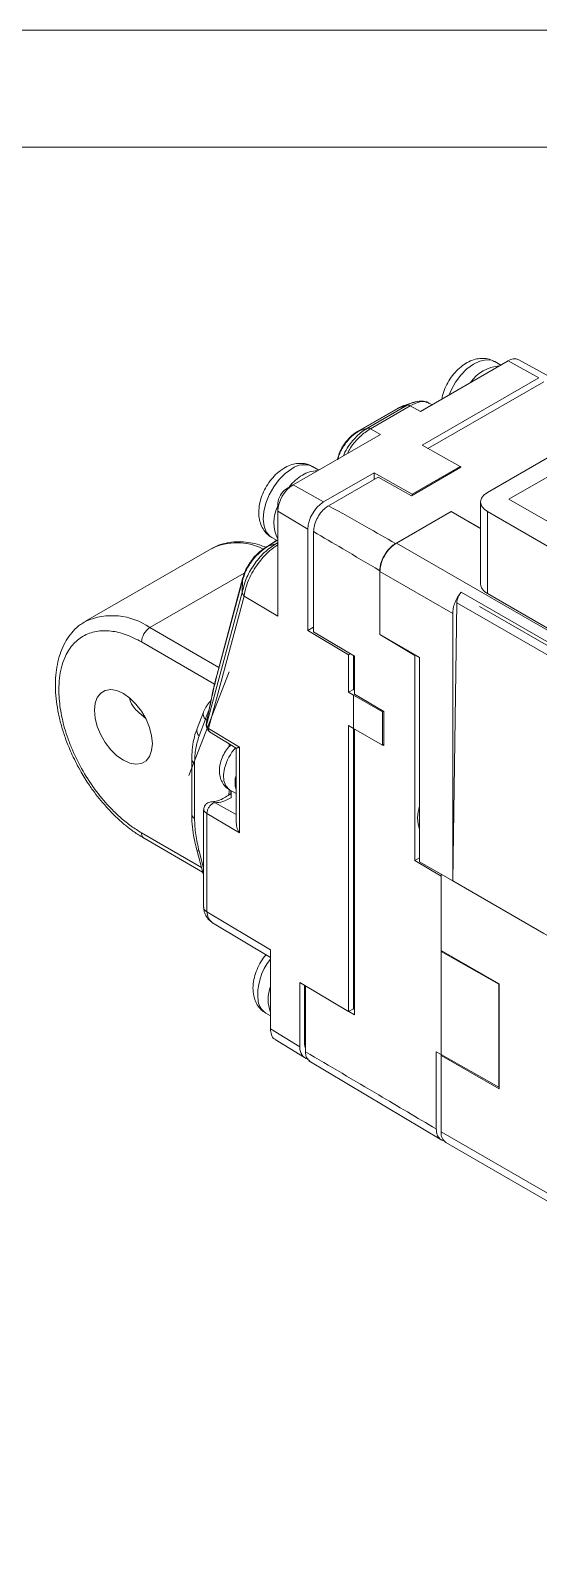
# Model space of a CAD drawing. Header units: millimetres. Extents: x 5 to 415, y 5 to 292.
# Drawn here: x 261.8 to 283.6, y 227.4 to 292 of the extents above; entities that cross this region are included whole.
import ezdxf

# ---------------------------------------------------------------- set-up
doc = ezdxf.new("R2010")
doc.units = ezdxf.units.MM
doc.linetypes.add('CENTERX2', pattern=[20.32, 12.7, -2.54, 2.54, -2.54])
doc.layers.add('CENTER_LINE', color=7, linetype='CENTERX2')

msp = doc.modelspace()

# ---------------------------------------------------------------- linework, layer by layer
at = {"color": 7, "linetype": 'Continuous', "lineweight": 18}
for p, q in [((415, 292), (5, 292)), ((410.25, 287), (10, 287)), ((284.035, 277.176), (282.711, 277.903)), ((282.257, 277.854), (278.513, 275.693)), ((281.943, 277.673), (281.683, 277.823)), ((283.565, 277.125), (282.257, 277.854)), ((278.58, 274.248), (283.565, 277.125)), ((278.83, 274.109), (283.778, 276.965)), ((281.373, 272.227), (289.01, 276.635)), ((277.947, 275.96), (276.244, 274.976)), ((278.073, 275.938), (276.369, 274.954)), ((277.947, 275.96), (277.596, 275.851)), ((278.159, 276.06), (277.815, 275.946)), ((278.073, 275.938), (278.513, 275.693)), ((278.295, 276.105), (278.199, 276.073)), ((279.007, 275.978), (278.883, 276.047)), ((282.293, 271.941), (289.505, 276.104)), ((277.53, 275.823), (275.821, 274.836)), ((277.596, 275.851), (275.893, 274.868)), ((277.726, 275.914), (277.522, 275.818)), ((276.809, 274.709), (273.065, 272.548)), ((275.893, 274.868), (276.244, 274.976)), ((276.369, 274.954), (276.809, 274.709)), ((280.207, 273.341), (278.58, 274.248)), ((274.997, 273.743), (274.964, 273.644)), ((274.988, 273.658), (275.001, 273.698)), ((274.165, 273.183), (273.904, 273.333)), ((276.53, 273.064), (274.373, 271.819)), ((274.585, 271.658), (276.706, 272.883)), ((276.53, 273.064), (278.156, 272.158)), ((276.53, 273.064), (276.53, 272.781)), ((278.121, 272.086), (276.706, 272.883)), ((280.242, 273.311), (278.121, 272.086)), ((278.156, 272.158), (280.207, 273.341)), ((280.207, 273.341), (280.207, 273.291)), ((280.207, 273.331), (280.242, 273.311)), ((273.065, 272.548), (272.782, 272.378)), ((274.373, 271.819), (273.065, 272.548)), ((278.156, 272.158), (278.156, 272.107)), ((272.415, 271.422), (272.42, 271.752)), ((272.415, 271.422), (272.415, 266.931)), ((273.7, 270.654), (272.415, 271.422)), ((277.449, 270.045), (279.818, 271.413)), ((279.818, 271.41), (277.484, 270.063)), ((279.818, 271.413), (281.08, 270.702)), ((279.818, 271.41), (279.818, 271.413)), ((281.08, 270.681), (279.818, 271.41)), ((281.08, 271.819), (281.08, 268.307)), ((288.657, 267.206), (281.373, 271.41)), ((281.373, 271.41), (281.373, 267.899)), ((289.434, 267.818), (282.293, 271.941)), ((272.155, 270.302), (272.415, 270.152)), ((273.7, 266.324), (273.7, 270.654)), ((273.945, 266.262), (273.945, 270.55)), ((269.573, 269.817), (264.199, 266.714)), ((269.597, 269.831), (269.573, 269.817)), ((272.334, 270.034), (272.003, 269.932)), ((276.774, 266.143), (276.774, 268.877)), ((276.777, 268.838), (279.888, 267.042)), ((276.777, 266.143), (276.777, 268.838)), ((270.909, 268.461), (269.787, 264.275)), ((270.927, 268.584), (269.804, 264.394)), ((270.897, 267.953), (270.909, 268.461)), ((270.941, 268.566), (270.909, 268.461)), ((270.897, 267.953), (269.37, 262.289)), ((270.977, 267.791), (269.449, 262.127)), ((272.415, 266.931), (270.977, 267.791)), ((288.066, 264.036), (281.373, 267.899)), ((280.067, 267.506), (279.888, 255.61)), ((279.888, 255.61), (279.888, 267.042)), ((287.916, 262.975), (280.067, 267.506)), ((273.7, 266.324), (273.945, 266.466)), ((275.437, 265.286), (273.7, 266.324)), ((273.945, 266.262), (275.692, 265.229)), ((276.774, 266.143), (276.777, 266.145)), ((278.276, 265.255), (276.774, 266.143)), ((276.777, 266.143), (278.474, 265.163)), ((275.517, 265.332), (275.437, 265.286)), ((275.437, 263.678), (275.437, 265.286)), ((275.646, 263.798), (275.646, 265.256)), ((275.692, 265.229), (275.692, 263.596)), ((278.296, 265.267), (278.276, 265.255)), ((278.276, 256.475), (278.276, 265.255)), ((278.474, 265.163), (278.474, 256.426)), ((275.646, 263.798), (275.437, 263.678)), ((275.437, 263.678), (275.646, 263.553)), ((275.692, 263.771), (275.646, 263.798)), ((269.517, 263.092), (269.361, 262.301)), ((269.52, 263.147), (269.373, 262.406)), ((269.522, 263.158), (269.52, 263.147)), ((275.646, 262.132), (275.646, 263.553)), ((276.883, 262.839), (275.646, 263.553)), ((275.692, 263.596), (276.949, 262.852)), ((269.237, 262.833), (268.963, 262.122)), ((269.054, 261.815), (269.328, 262.526)), ((276.883, 262.839), (276.928, 262.864)), ((276.883, 261.418), (276.883, 262.839)), ((276.949, 262.852), (276.949, 261.398)), ((269.361, 262.301), (269.361, 262.317)), ((269.449, 262.127), (270.776, 261.334)), ((269.503, 261.98), (270.639, 261.291)), ((275.646, 262.132), (275.437, 262.256)), ((275.437, 250.019), (275.437, 262.256)), ((275.646, 262.132), (276.883, 261.418)), ((275.646, 250.139), (275.646, 262.132)), ((275.692, 262.105), (275.692, 249.88)), ((270.342, 261.471), (270.342, 261.353)), ((270.636, 261.297), (270.636, 258.103)), ((270.776, 261.334), (270.776, 257.667)), ((276.883, 261.418), (276.949, 261.455)), ((276.949, 261.398), (276.9, 261.427)), ((268.74, 260.807), (268.74, 258.442)), ((268.858, 258.279), (268.858, 260.643)), ((270.321, 259.285), (270.343, 259.465)), ((270.342, 259.523), (270.342, 259.465)), ((270.343, 259.465), (270.35, 259.515)), ((270.354, 259.506), (270.636, 259.343)), ((270.407, 259.159), (270.418, 259.165)), ((270.414, 259.471), (270.411, 259.331)), ((270.418, 259.165), (270.426, 259.464)), ((269.247, 258.647), (269.247, 254.489)), ((269.387, 258.498), (269.387, 254.289)), ((270.776, 257.667), (269.387, 258.498)), ((278.452, 258.721), (278.474, 258.641)), ((266.698, 257.435), (269.204, 255.989)), ((268.95, 256.941), (269.224, 255.914)), ((278.474, 256.59), (278.276, 256.475)), ((269.224, 255.913), (269.247, 255.861)), ((279.393, 255.814), (278.276, 256.475)), ((279.888, 255.61), (278.474, 256.426)), ((279.395, 255.895), (279.393, 255.894)), ((308.88, 238.872), (279.393, 255.894)), ((279.393, 255.894), (279.393, 252.628)), ((279.393, 252.589), (279.393, 255.814)), ((279.888, 255.61), (283.778, 253.365)), ((269.387, 254.289), (272.102, 252.665)), ((269.65, 253.805), (269.694, 253.776)), ((269.692, 253.772), (272.102, 252.331)), ((272.102, 252.665), (272.102, 249.28)), ((281.868, 251.199), (279.393, 252.628)), ((279.427, 252.608), (279.393, 252.589)), ((279.393, 248.18), (279.393, 252.589)), ((281.863, 251.198), (279.393, 252.589)), ((273.353, 251.264), (275.437, 250.019)), ((273.353, 248.507), (273.353, 251.264)), ((273.561, 248.623), (273.561, 251.14)), ((273.596, 251.119), (273.608, 251.112)), ((273.596, 251.119), (273.596, 248.302)), ((273.596, 251.119), (273.596, 251.119)), ((281.867, 251.2), (281.863, 251.198)), ((281.863, 251.198), (281.863, 246.788)), ((281.868, 246.708), (281.868, 251.199)), ((275.437, 250.019), (275.646, 250.139)), ((275.692, 250.112), (275.646, 250.139)), ((271.907, 249.948), (272.102, 249.835)), ((275.447, 250.024), (275.692, 249.88)), ((272.102, 249.28), (273.353, 248.507)), ((272.298, 248.829), (273.552, 248.054)), ((279.184, 248.303), (279.393, 248.18)), ((279.184, 244.996), (279.184, 248.303)), ((279.393, 248.18), (281.863, 246.788)), ((279.393, 248.18), (279.393, 248.137)), ((279.431, 248.158), (279.393, 248.137)), ((273.74, 247.916), (279.418, 244.524)), ((281.868, 246.708), (279.393, 248.137)), ((279.393, 248.137), (279.393, 244.871)), ((281.868, 246.792), (281.863, 246.788)), ((279.393, 244.871), (308.88, 227.849)), ((279.601, 244.413), (309.106, 227.38))]:
    msp.add_line(p, q, dxfattribs=at)
at = {"color": 8, "linetype": 'Continuous', "lineweight": 18}
for p, q in [((277.596, 275.851), (277.728, 275.91)), ((275.837, 274.831), (275.893, 274.868)), ((272.003, 269.932), (272.373, 270.176)), ((272.003, 269.932), (271.93, 269.884)), ((272.415, 270.09), (272.334, 270.034)), ((277.484, 270.063), (288.027, 263.976)), ((266.948, 266.442), (270.984, 268.772)), ((287.924, 263.524), (280.245, 267.956)), ((266.948, 266.442), (269.897, 264.74)), ((266.595, 265.83), (269.714, 264.029)), ((269.328, 262.526), (269.389, 262.49)), ((270.636, 258.455), (269.736, 258.951)), ((269.151, 256.189), (266.595, 257.664)), ((269.247, 256.158), (269.054, 256.881)), ((273.596, 248.603), (273.561, 248.623))]:
    msp.add_line(p, q, dxfattribs=at)
at = {"color": 8, "linetype": 'Continuous', "lineweight": 18, "flags": 128}
for points in [[(281.683, 277.823), (281.552, 277.879), (281.313, 277.904), (281.049, 277.849), (280.773, 277.716), (280.499, 277.513), (280.24, 277.249), (280.009, 276.939), (279.819, 276.596), (279.734, 276.397)], [(273.011, 273.235), (272.736, 273.036), (272.476, 272.776), (272.243, 272.467), (272.05, 272.126), (271.907, 271.769), (271.819, 271.415), (271.792, 271.081), (271.827, 270.784), (271.923, 270.539), (272.074, 270.358), (272.155, 270.302)], [(269.787, 264.275), (269.794, 264.345), (269.804, 264.394)], [(269.52, 263.147), (269.518, 263.135), (269.517, 263.092)], [(270.141, 260.429), (270.097, 260.142), (270.113, 259.885), (270.188, 259.676), (270.316, 259.53), (270.354, 259.506)], [(269.054, 256.881), (269.007, 256.892), (268.974, 256.909), (268.954, 256.931), (268.95, 256.94)], [(269.247, 255.883), (269.228, 255.904), (269.224, 255.914)]]:
    msp.add_lwpolyline(points, dxfattribs=at)
at = {"color": 7, "linetype": 'Continuous', "lineweight": 18, "flags": 128}
msp.add_lwpolyline([(267.054, 261.482), (267.023, 261.182), (266.932, 260.932), (266.784, 260.747), (266.589, 260.633), (266.354, 260.599), (266.092, 260.644), (265.817, 260.767), (265.542, 260.962), (265.28, 261.218), (265.045, 261.524), (264.85, 261.864), (264.702, 262.22), (264.611, 262.574), (264.58, 262.91), (264.611, 263.21), (264.702, 263.46), (264.85, 263.645), (265.045, 263.759), (265.28, 263.793), (265.542, 263.748), (265.817, 263.625), (266.092, 263.43), (266.354, 263.173), (266.589, 262.868), (266.784, 262.528), (266.932, 262.172), (267.023, 261.817), (267.054, 261.482)], dxfattribs=at)
at = {"color": 7, "linetype": 'Continuous', "lineweight": 18}
for centre, radius, start, end in [((282.527, 277.476), 0.465, 66.72797, 125.52681), ((281.994, 276.024), 1.617, 93.97714, 146.01749), ((274.706, 270.99), 2.335, 121.97308, 140.31971), ((274.056, 272.097), 1.051, 87.39343, 123.86296), ((273.826, 271.358), 1.412, 122.60548, 177.39452), ((273.206, 271.716), 0.787, 122.60548, 177.39452), ((273.839, 270.933), 1.591, 153.1978, 206.52494), ((275.161, 270.587), 1.462, 122.60548, 177.39452), ((267.362, 265.795), 0.768, 122.60548, 177.39452), ((269.589, 262.296), 0.219, 181.66396, 230.32578), ((271.713, 259.819), 1.125, 163.22884, 196.80714), ((279.889, 258.305), 1.5, 160.54426, 199.45574), ((273.626, 250.54), 1.623, 159.88872, 200.11128), ((279.883, 244.817), 0.493, 173.70115, 234.98667)]:
    msp.add_arc(centre, radius, start, end, dxfattribs=at)
at = {"color": 8, "linetype": 'Continuous', "lineweight": 18}
for centre, radius, start, end in [((273.539, 272.54), 0.873, 65.25174, 127.22881), ((270.67, 267.618), 2.459, 63.54115, 115.86672), ((265.335, 264.163), 2.792, 54.7162, 114.22863), ((269.513, 262.747), 0.288, 161.51779, 230.08068), ((269.24, 262.036), 0.289, 162.81116, 229.99819), ((272.162, 259.907), 2.087, 137.87554, 165.51417), ((268.941, 260.828), 0.202, 186.84437, 245.52441), ((268.941, 258.462), 0.201, 185.6948, 245.62534), ((266.846, 257.64), 0.253, 174.44648, 233.53848), ((269.493, 254.512), 0.248, 185.36197, 244.61207), ((273.992, 250.732), 2.433, 140.93128, 186.4994), ((272.294, 250.565), 0.728, 188.55798, 237.8961)]:
    msp.add_arc(centre, radius, start, end, dxfattribs=at)
at = {"color": 7, "linetype": 'Continuous', "lineweight": 18}
msp.add_ellipse((274.06, 248.915), major_axis=(0.5, 0.866), ratio=0.577206, start_param=2.356266, end_param=3.411474, dxfattribs=at)
for points, knots in [([(281.673, 277.818), (281.641, 277.839), (281.533, 277.91), (281.316, 277.959), (281.045, 277.968), (280.772, 277.909), (280.502, 277.791), (280.236, 277.609), (279.986, 277.369), (279.764, 277.081), (279.587, 276.759), (279.468, 276.467), (279.436, 276.285), (279.424, 276.218)], [0, 0, 0, 0, 0.037535, 0.128217, 0.21691, 0.307626, 0.403641, 0.506202, 0.613178, 0.720725, 0.828351, 0.937059, 1, 1, 1, 1]), ([(277.728, 275.91), (277.753, 275.924), (277.785, 275.941), (277.811, 275.943), (277.817, 275.944)], [0, 0, 0, 0, 0.763439, 1, 1, 1, 1]), ([(278.783, 276.069), (278.736, 276.092), (278.589, 276.163), (278.401, 276.124), (278.273, 276.098)], [0, 0, 0, 0, 0.3218825, 1, 1, 1, 1]), ([(275.84, 274.847), (275.752, 274.79), (275.568, 274.67), (275.305, 274.388), (275.119, 274.093), (275.01, 273.827), (274.987, 273.693), (274.975, 273.624)], [0, 0, 0, 0, 0.20444, 0.43169, 0.692093, 0.838771, 1, 1, 1, 1]), ([(273.898, 273.326), (273.87, 273.345), (273.766, 273.416), (273.552, 273.467), (273.282, 273.479), (273.002, 273.422), (272.806, 273.338), (272.7, 273.276), (272.685, 273.267)], [0, 0, 0, 0, 0.079443, 0.294604, 0.504619, 0.718928, 0.961855, 1, 1, 1, 1]), ([(272.685, 273.267), (272.63, 273.232), (272.48, 273.135), (272.256, 272.931), (272.027, 272.651), (271.839, 272.335), (271.698, 271.995), (271.612, 271.642), (271.592, 271.301), (271.637, 270.991), (271.738, 270.723), (271.896, 270.503), (272.043, 270.358), (272.145, 270.313), (272.165, 270.304)], [0, 0, 0, 0, 0.056892, 0.153605, 0.250342, 0.347086, 0.444603, 0.543877, 0.646315, 0.736183, 0.820471, 0.900899, 0.979607, 1, 1, 1, 1]), ([(273.945, 270.55), (273.952, 270.637), (273.967, 270.812), (274.077, 271.097), (274.239, 271.358), (274.419, 271.55), (274.538, 271.627), (274.585, 271.658)], [0, 0, 0, 0, 0.214702, 0.429404, 0.644089, 0.858766, 1, 1, 1, 1]), ([(274.585, 271.658), (275.12, 271.358), (276.076, 270.82), (277.029, 270.282), (277.449, 270.045)], [0, 0, 0, 0, 0.560004, 1, 1, 1, 1]), ([(271.909, 269.882), (271.815, 269.918), (271.587, 270.004), (271.226, 270.084), (270.829, 270.126), (270.438, 270.111), (270.06, 270.032), (269.779, 269.937), (269.638, 269.847), (269.605, 269.827)], [0, 0, 0, 0, 0.115068, 0.279049, 0.44403, 0.610131, 0.777996, 0.949118, 1, 1, 1, 1]), ([(272.359, 270.184), (272.319, 270.154), (272.162, 270.035), (272.011, 269.947), (271.899, 269.882)], [0, 0, 0, 0, 0.254513, 1, 1, 1, 1]), ([(276.774, 268.877), (276.246, 269.19), (275.303, 269.749), (274.36, 270.306), (273.945, 270.55)], [0, 0, 0, 0, 0.560005, 1, 1, 1, 1]), ([(272.334, 270.034), (272.166, 269.918), (271.83, 269.686), (271.374, 269.132), (271.026, 268.518), (270.94, 268.141), (270.897, 267.953)], [0, 0, 0, 0, 0.250224, 0.500004, 0.749764, 1, 1, 1, 1]), ([(270.909, 268.461), (270.948, 268.595), (271.024, 268.859), (271.256, 269.23), (271.475, 269.497), (271.71, 269.735), (271.888, 269.855), (272.003, 269.932)], [0, 0, 0, 0, 0.256012, 0.50256, 0.638236, 0.766006, 1, 1, 1, 1]), ([(271.951, 269.912), (271.85, 269.847), (271.639, 269.71), (271.33, 269.389), (271.108, 269.057), (270.971, 268.76), (270.935, 268.611), (270.916, 268.533)], [0, 0, 0, 0, 0.206748, 0.436121, 0.696813, 0.842091, 1, 1, 1, 1]), ([(277.449, 270.045), (277.373, 269.993), (277.221, 269.888), (277.019, 269.637), (276.867, 269.351), (276.786, 269.086), (276.777, 268.936), (276.774, 268.877)], [0, 0, 0, 0, 0.214702, 0.429406, 0.644091, 0.858768, 1, 1, 1, 1]), ([(270.897, 267.953), (270.898, 267.939), (270.899, 267.911), (270.916, 267.875), (270.939, 267.838), (270.959, 267.808), (270.972, 267.796), (270.977, 267.791)], [0, 0, 0, 0, 0.249886, 0.499926, 0.747959, 0.907794, 1, 1, 1, 1]), ([(264.192, 266.7), (264.123, 266.661), (263.932, 266.552), (263.675, 266.308), (263.421, 265.984), (263.221, 265.617), (263.069, 265.209), (262.966, 264.764), (262.913, 264.289), (262.909, 263.793), (262.951, 263.282), (263.037, 262.765), (263.161, 262.256), (263.314, 261.772), (263.474, 261.353), (263.639, 260.977), (263.811, 260.622), (263.946, 260.381), (264.015, 260.258)], [0, 0, 0, 0, 0.041755, 0.115248, 0.183621, 0.253019, 0.323213, 0.393765, 0.464254, 0.534345, 0.603756, 0.672193, 0.738981, 0.802264, 0.859356, 0.901825, 0.949636, 1, 1, 1, 1]), ([(266.595, 257.664), (266.446, 257.756), (266.15, 257.939), (265.713, 258.291), (265.205, 258.775), (264.642, 259.436), (264.077, 260.293), (263.693, 261.061), (263.45, 261.681), (263.259, 262.275), (263.1, 262.995), (263.046, 263.711), (263.077, 264.29), (263.161, 264.747), (263.327, 265.239), (263.618, 265.72), (264.077, 266.108), (264.55, 266.278), (264.966, 266.319), (265.385, 266.296), (265.928, 266.174), (266.373, 265.944), (266.595, 265.83)], [0, 0, 0, 0, 0.040136, 0.079945, 0.120066, 0.184354, 0.250008, 0.315661, 0.34783, 0.380032, 0.439999, 0.5, 0.540114, 0.579922, 0.620066, 0.684355, 0.750008, 0.815661, 0.84783, 0.880033, 0.939991, 1, 1, 1, 1]), ([(269.807, 264.403), (269.759, 264.215), (269.662, 263.84), (269.569, 263.386), (269.522, 263.159)], [0, 0, 0, 0, 0.5006412, 1, 1, 1, 1]), ([(269.517, 263.092), (269.562, 263.31), (269.651, 263.744), (269.742, 264.099), (269.787, 264.275)], [0, 0, 0, 0, 0.504153, 1, 1, 1, 1]), ([(266.085, 263.411), (266.095, 263.367), (266.137, 263.191), (266.366, 262.895), (266.621, 262.684), (266.756, 262.573)], [0, 0, 0, 0, 0.135206, 0.543251, 1, 1, 1, 1]), ([(269.548, 263.314), (269.515, 263.275), (269.447, 263.196), (269.361, 263.074), (269.288, 262.952), (269.256, 262.876), (269.239, 262.838)], [0, 0, 0, 0, 0.244288, 0.492398, 0.744267, 1, 1, 1, 1]), ([(268.969, 262.117), (268.948, 262.068), (268.874, 261.893), (268.8, 261.554), (268.745, 261.165), (268.745, 260.905), (268.746, 260.804)], [0, 0, 0, 0, 0.130785, 0.46034, 0.789264, 1, 1, 1, 1]), ([(269.359, 262.237), (269.358, 262.244), (269.353, 262.265), (269.358, 262.287), (269.361, 262.301)], [0, 0, 0, 0, 0.312054, 1, 1, 1, 1]), ([(269.357, 262.238), (269.36, 262.219), (269.367, 262.181), (269.391, 262.122), (269.427, 262.065), (269.474, 262.015), (269.515, 261.983), (269.54, 261.972), (269.546, 261.969)], [0, 0, 0, 0, 0.1727187, 0.3567827, 0.5492041, 0.7463777, 0.944678, 1, 1, 1, 1]), ([(269.37, 262.289), (269.369, 262.287), (269.368, 262.283), (269.366, 262.277), (269.363, 262.278), (269.361, 262.285), (269.361, 262.296), (269.361, 262.301)], [0, 0, 0, 0, 0.107272, 0.216266, 0.463262, 0.73307, 1, 1, 1, 1]), ([(269.449, 262.127), (269.451, 262.095), (269.454, 262.046), (269.477, 262.001), (269.495, 261.987), (269.504, 261.98)], [0, 0, 0, 0, 0.474028, 0.741263, 1, 1, 1, 1]), ([(270.41, 261.43), (270.346, 261.362), (270.214, 261.22), (270.056, 260.951), (269.993, 260.752), (269.961, 260.65)], [0, 0, 0, 0, 0.309953, 0.645057, 1, 1, 1, 1]), ([(270.776, 261.334), (270.776, 261.333), (270.761, 261.327), (270.734, 261.316), (270.695, 261.301), (270.661, 261.291), (270.642, 261.288), (270.64, 261.292), (270.64, 261.292)], [0, 0, 0, 0, 0.010627, 0.202518, 0.396115, 0.673033, 0.957012, 1, 1, 1, 1]), ([(269.961, 260.65), (269.948, 260.591), (269.917, 260.44), (269.915, 260.202), (269.971, 259.95), (270.088, 259.736), (270.221, 259.582), (270.327, 259.53), (270.361, 259.513)], [0, 0, 0, 0, 0.133766, 0.345656, 0.542292, 0.72876, 0.911223, 1, 1, 1, 1]), ([(264.015, 260.258), (264.128, 260.071), (264.287, 259.807), (264.546, 259.438), (264.777, 259.134), (265.066, 258.791), (265.382, 258.456), (265.723, 258.135), (266.085, 257.84), (266.412, 257.604), (266.619, 257.486), (266.699, 257.44)], [0, 0, 0, 0, 0.157173, 0.221011, 0.326564, 0.435508, 0.551712, 0.672212, 0.795871, 0.921823, 1, 1, 1, 1]), ([(270.35, 259.304), (270.276, 259.253), (270.115, 259.142), (269.884, 259.043), (269.699, 258.996), (269.608, 258.992), (269.575, 258.991)], [0, 0, 0, 0, 0.249322, 0.541366, 0.831709, 1, 1, 1, 1]), ([(269.736, 258.951), (269.843, 258.961), (270.058, 258.981), (270.291, 259.099), (270.407, 259.159)], [0, 0, 0, 0, 0.5, 1, 1, 1, 1]), ([(270.434, 259.367), (270.419, 259.354), (270.391, 259.329), (270.363, 259.312), (270.35, 259.304)], [0, 0, 0, 0, 0.510086, 1, 1, 1, 1]), ([(270.418, 259.165), (270.418, 259.223), (270.418, 259.294), (270.412, 259.325), (270.411, 259.331)], [0, 0, 0, 0, 0.804617, 1, 1, 1, 1]), ([(269.595, 258.991), (269.564, 258.989), (269.504, 258.984), (269.424, 258.95), (269.358, 258.904), (269.3, 258.839), (269.262, 258.759), (269.245, 258.689), (269.248, 258.656), (269.248, 258.65)], [0, 0, 0, 0, 0.166794, 0.328217, 0.477563, 0.609662, 0.80982, 0.965463, 1, 1, 1, 1]), ([(269.629, 258.918), (269.597, 258.895), (269.534, 258.85), (269.454, 258.739), (269.398, 258.614), (269.39, 258.537), (269.387, 258.498)], [0, 0, 0, 0, 0.25, 0.5, 0.75, 1, 1, 1, 1]), ([(269.629, 258.918), (269.649, 258.928), (269.686, 258.946), (269.72, 258.949), (269.736, 258.951)], [0, 0, 0, 0, 0.5237, 1, 1, 1, 1]), ([(268.746, 258.439), (268.744, 258.384), (268.739, 258.176), (268.778, 257.794), (268.847, 257.348), (268.922, 257.061), (268.954, 256.94)], [0, 0, 0, 0, 0.117411, 0.444465, 0.766395, 1, 1, 1, 1]), ([(270.641, 258.103), (270.642, 258.059), (270.646, 257.936), (270.708, 257.786), (270.762, 257.69), (270.776, 257.669), (270.776, 257.667)], [0, 0, 0, 0, 0.304306, 0.842727, 0.990669, 1, 1, 1, 1]), ([(269.249, 254.48), (269.254, 254.415), (269.264, 254.275), (269.358, 254.079), (269.501, 253.901), (269.628, 253.816), (269.691, 253.773)], [0, 0, 0, 0, 0.221266, 0.479283, 0.739689, 1, 1, 1, 1]), ([(271.911, 252.446), (271.889, 252.422), (271.787, 252.31), (271.642, 252.07), (271.484, 251.739), (271.384, 251.388), (271.339, 251.033), (271.371, 250.806), (271.387, 250.693)], [0, 0, 0, 0, 0.050631, 0.236099, 0.422466, 0.611635, 0.806152, 1, 1, 1, 1]), ([(271.387, 250.693), (271.405, 250.625), (271.447, 250.468), (271.568, 250.248), (271.725, 250.062), (271.854, 249.989), (271.906, 249.96)], [0, 0, 0, 0, 0.226711, 0.522877, 0.808984, 1, 1, 1, 1]), ([(272.102, 249.28), (272.111, 249.193), (272.127, 249.02), (272.211, 248.873), (272.288, 248.844), (272.304, 248.838)], [0, 0, 0, 0, 0.450115, 0.889419, 1, 1, 1, 1]), ([(273.596, 248.454), (273.588, 248.47), (273.564, 248.515), (273.562, 248.58), (273.561, 248.623)], [0, 0, 0, 0, 0.3515621, 1, 1, 1, 1]), ([(273.596, 248.302), (274.639, 247.686), (276.502, 246.586), (278.364, 245.482), (279.184, 244.996)], [0, 0, 0, 0, 0.560004, 1, 1, 1, 1]), ([(273.783, 247.904), (273.751, 247.923), (273.669, 247.971), (273.608, 248.119), (273.599, 248.25), (273.596, 248.302)], [0, 0, 0, 0, 0.277214, 0.713182, 1, 1, 1, 1]), ([(279.184, 244.996), (279.191, 244.909), (279.207, 244.734), (279.331, 244.569), (279.446, 244.49), (279.523, 244.498), (279.526, 244.499)], [0, 0, 0, 0, 0.32763, 0.65526, 0.982862, 1, 1, 1, 1])]:
    msp.add_open_spline(points, degree=3, knots=knots, dxfattribs=at)
at = {"color": 8, "linetype": 'Continuous', "lineweight": 18}
for points, knots in [([(278.273, 276.091), (278.24, 276.085), (278.138, 276.064), (278.024, 276.002), (277.947, 275.96)], [0, 0, 0, 0, 0.317534, 1, 1, 1, 1]), ([(278.073, 275.938), (278.214, 276.002), (278.502, 276.131), (278.782, 276.133), (278.869, 276.046), (278.877, 276.038)], [0, 0, 0, 0, 0.466349, 0.949327, 1, 1, 1, 1]), ([(274.991, 273.66), (275, 273.703), (275.023, 273.811), (275.106, 273.998), (275.221, 274.201), (275.393, 274.44), (275.623, 274.689), (275.808, 274.811), (275.893, 274.868)], [0, 0, 0, 0, 0.104163, 0.258144, 0.403502, 0.540616, 0.78707, 1, 1, 1, 1]), ([(276.244, 274.976), (276.166, 274.927), (276.011, 274.829), (275.782, 274.622), (275.568, 274.385), (275.354, 274.104), (275.257, 273.896), (275.203, 273.782)], [0, 0, 0, 0, 0.1929603, 0.3851535, 0.5772776, 0.7696511, 1, 1, 1, 1]), ([(275.387, 273.888), (275.432, 273.973), (275.573, 274.243), (275.925, 274.645), (276.223, 274.852), (276.369, 274.954)], [0, 0, 0, 0, 0.188477, 0.600222, 1, 1, 1, 1]), ([(272.415, 269.981), (272.303, 269.906), (272.05, 269.738), (271.723, 269.39), (271.453, 269.023), (271.244, 268.664), (271.056, 268.234), (271.005, 267.949), (270.977, 267.791)], [0, 0, 0, 0, 0.162494, 0.365047, 0.49515, 0.632196, 0.796947, 1, 1, 1, 1]), ([(272.334, 270.034), (272.353, 270.039), (272.378, 270.045), (272.408, 270.032), (272.415, 270.029)], [0, 0, 0, 0, 0.754238, 1, 1, 1, 1]), ([(269.468, 262.887), (269.466, 262.884), (269.432, 262.83), (269.379, 262.704), (269.347, 262.592), (269.328, 262.526)], [0, 0, 0, 0, 0.018663, 0.426483, 1, 1, 1, 1]), ([(269.387, 258.498), (269.365, 258.512), (269.323, 258.539), (269.278, 258.58), (269.254, 258.617), (269.24, 258.642), (269.247, 258.65), (269.247, 258.65)], [0, 0, 0, 0, 0.244206, 0.489933, 0.738834, 0.992499, 1, 1, 1, 1]), ([(269.736, 258.951), (269.712, 258.962), (269.663, 258.986), (269.617, 258.989), (269.594, 258.991)], [0, 0, 0, 0, 0.4952513, 1, 1, 1, 1]), ([(269.387, 254.289), (269.398, 254.205), (269.421, 254.033), (269.538, 253.875), (269.632, 253.816), (269.65, 253.805)], [0, 0, 0, 0, 0.434553, 0.894752, 1, 1, 1, 1])]:
    msp.add_open_spline(points, degree=3, knots=knots, dxfattribs=at)
at = {"color": 7, "linetype": 'Continuous', "lineweight": 18}
for points in [[(277.947, 275.96), (277.966, 275.963), (278.005, 275.969), (278.05, 275.948), (278.073, 275.938)], [(276.244, 274.976), (276.263, 274.979), (276.301, 274.986), (276.346, 274.965), (276.369, 274.954)], [(281.373, 272.227), (281.291, 272.167), (281.127, 272.048), (281.057, 271.818), (281.127, 271.589), (281.291, 271.47), (281.373, 271.41)], [(277.484, 270.063), (277.392, 269.997), (277.206, 269.865), (276.973, 269.541), (276.809, 269.177), (276.788, 268.951), (276.777, 268.838)], [(281.08, 268.307), (281.094, 268.231), (281.121, 268.078), (281.289, 267.959), (281.373, 267.899)], [(279.888, 267.042), (279.893, 267.116), (279.903, 267.265), (279.978, 267.507), (280.09, 267.747), (280.193, 267.886), (280.245, 267.956)], [(280.245, 267.956), (280.219, 267.922), (280.169, 267.853), (280.113, 267.736), (280.075, 267.617), (280.069, 267.543), (280.067, 267.506)], [(268.858, 260.643), (268.866, 260.858), (268.882, 261.287), (268.997, 261.639), (269.054, 261.815)], [(269.054, 256.881), (268.997, 257.123), (268.882, 257.607), (268.866, 258.055), (268.858, 258.279)]]:
    msp.add_open_spline(points, degree=3, dxfattribs=at)
at = {"layer": 'CENTER_LINE', "linetype": 'CENTERX2', "lineweight": 18}
for p, q in [((281.04, 267.345), (289.22, 262.623)), ((270.33, 264.555), (268.617, 260.112))]:
    msp.add_line(p, q, dxfattribs=at)

doc.saveas('drawing.dxf')
